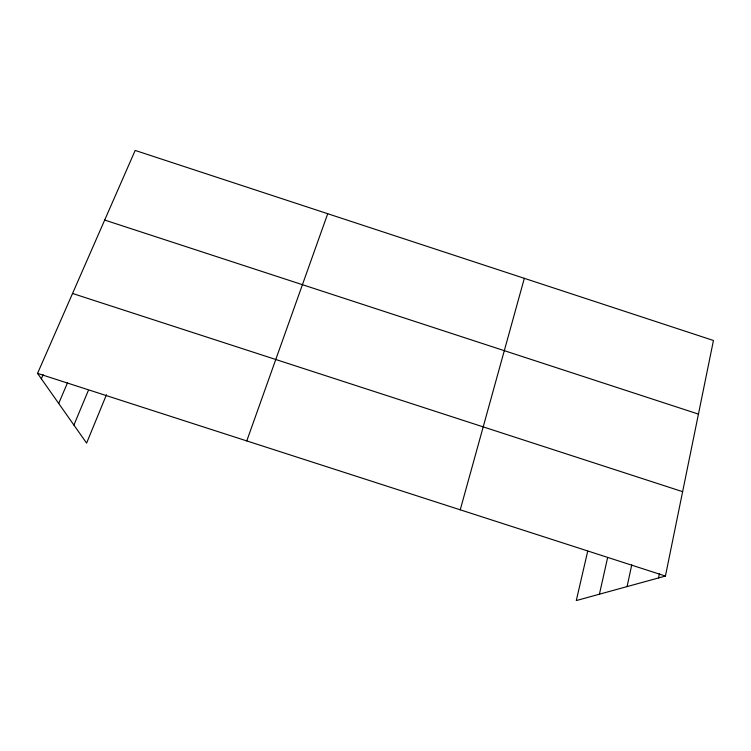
<?xml version="1.0" encoding="UTF-8"?>
<svg xmlns="http://www.w3.org/2000/svg" width="751" height="751" viewBox="0 0 751 751"><rect width="100%" height="100%" fill="white"/><g stroke="black" fill="none" stroke-linecap="round" stroke-linejoin="round"><path stroke-width="1.13" d="M587.676 551.29L576.289 600.565L665.424 576.045L713.45 340.485L135.171 150.435L37.55 373.388L86.6 443.109L106.454 394.763M658.552 577.941L659.453 573.586M627.066 586.597L631.751 564.865M599.42 594.201L607.521 558.068M460.241 509.816L524.329 278.33M246.769 440.912L327.718 213.716M73.898 425.057L88.327 390.501M58.7 403.447L67.524 382.738M41.343 378.776L43.145 374.646M37.55 373.388L665.424 576.045M72.537 293.472L682.631 491.67M104.68 220.062L698.439 414.111"/></g></svg>
